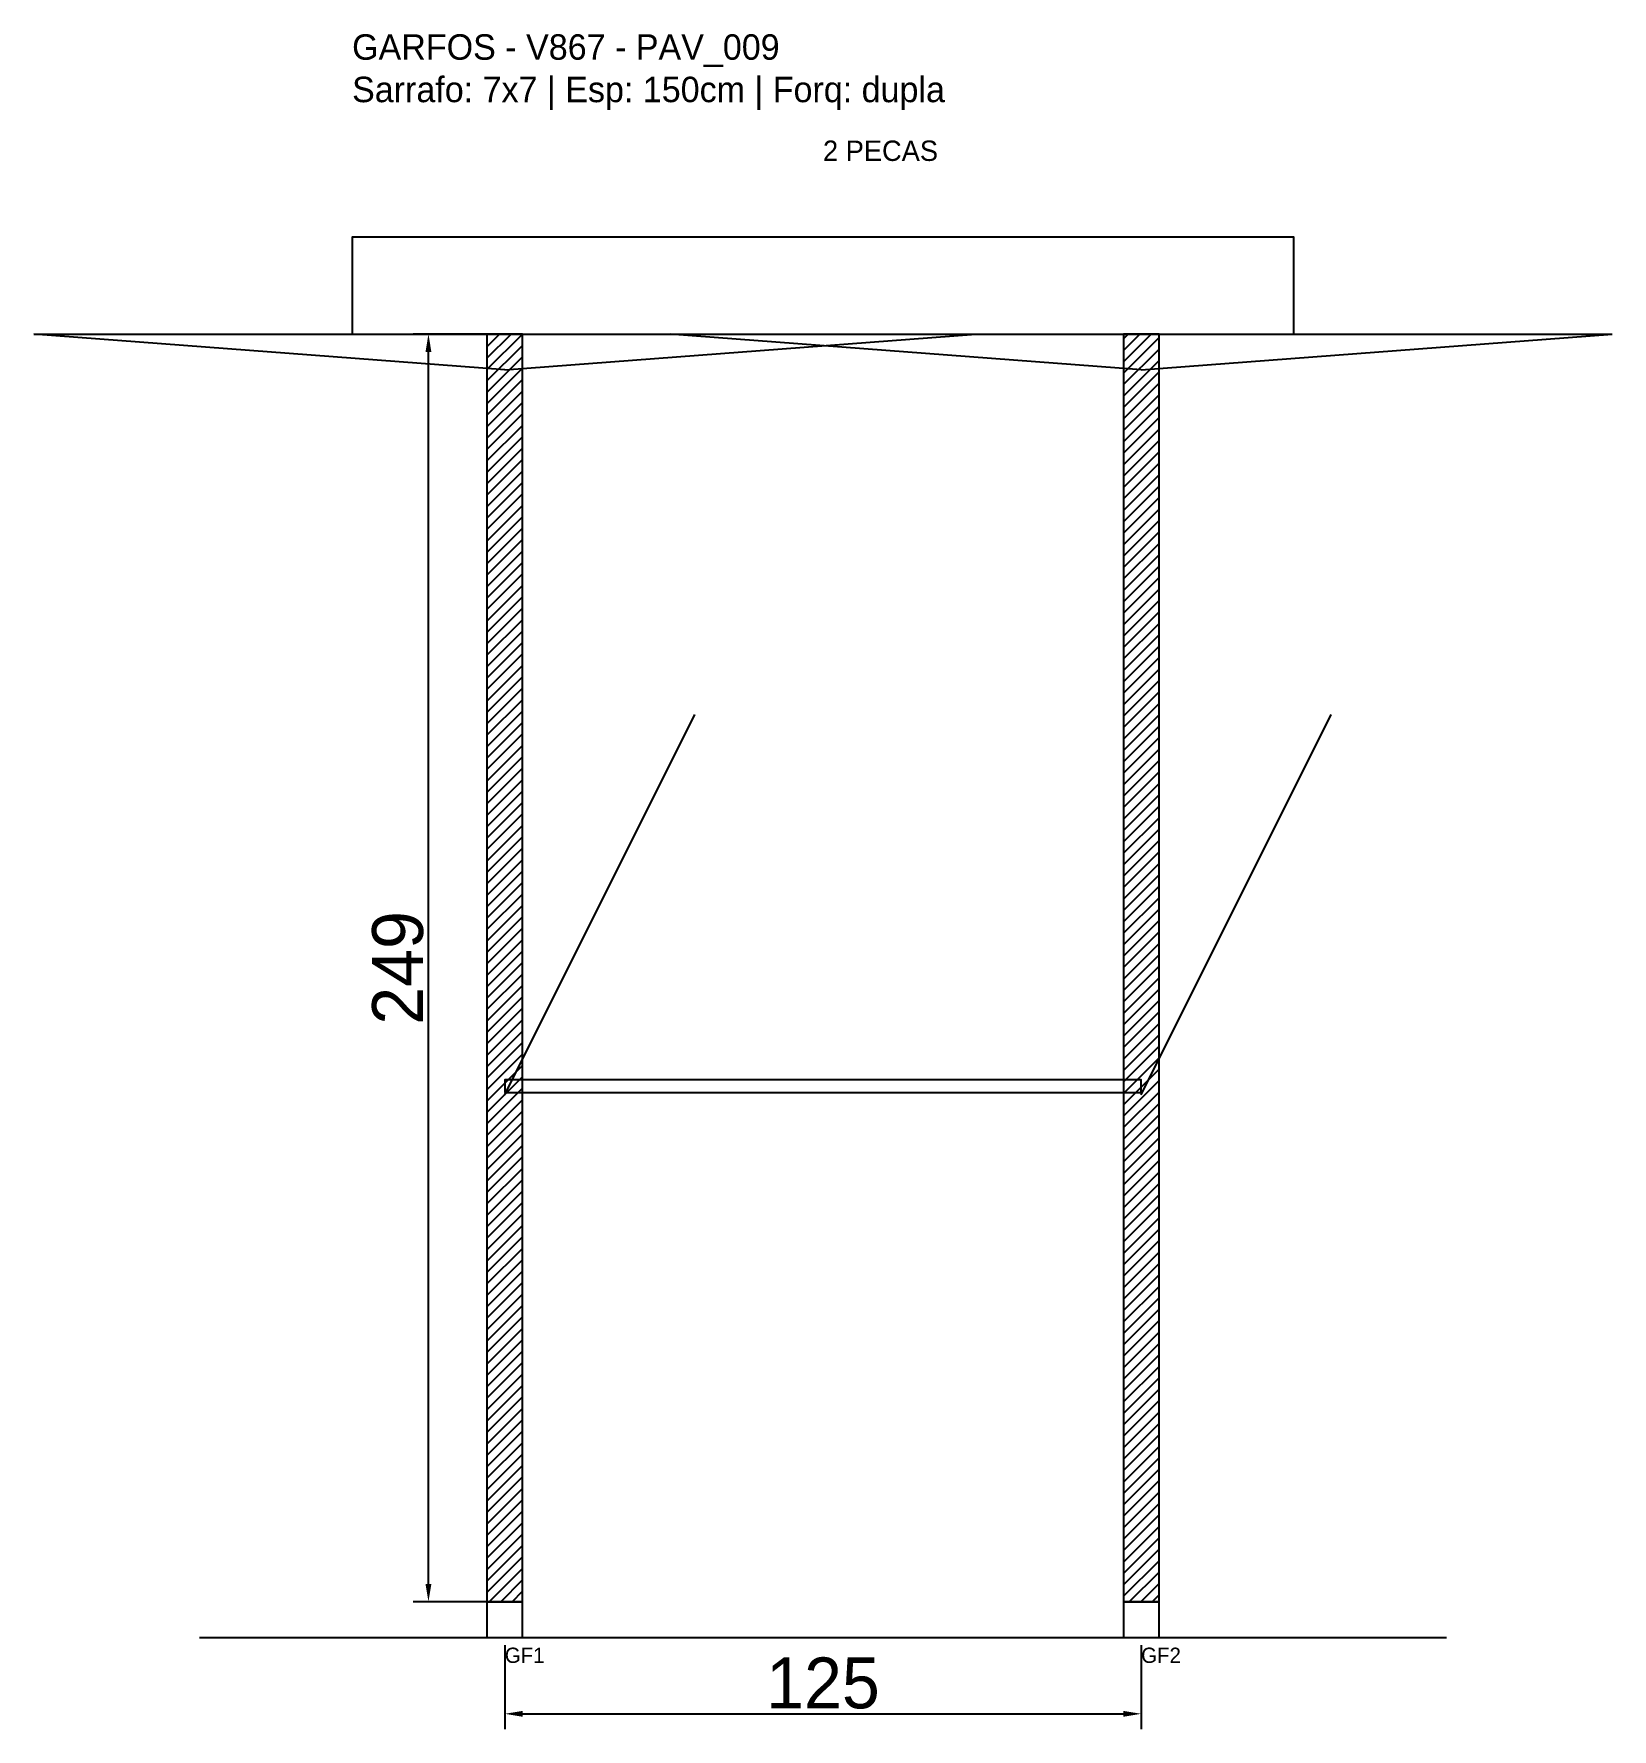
# Model space of a CAD drawing. Header units: metres. Extents: x -62 to 247, y -25 to 308.
import ezdxf

# ---------------------------------------------------------------- set-up
doc = ezdxf.new("R2010")
doc.units = ezdxf.units.M
for name, color, linetype in [('BARRA_ANCORAGEM', 1, 'Continuous'), ('COTA', 241, 'Continuous'), ('GARFOS OK', 3, 'Continuous'), ('NOME DA VIGA', 6, 'Continuous'), ('SARR_7x7', 40, 'Continuous'), ('TIRAS REESCORAMENTO', 252, 'Continuous'), ('VIGAS', 3, 'Continuous')]:
    doc.layers.add(name, color=color, linetype=linetype)
doc.dimstyles.new('EZ DXF', dxfattribs={"dimtxt": 10, "dimasz": 3.5, "dimexe": 3, "dimexo": 1.5, "dimgap": 1, "dimtad": 1, "dimdec": 1, "dimdsep": 46, "dimcen": 2.5, "dimazin": 3, "dimtfac": 1, "dimtmove": 0, "dimatfit": 3})

msp = doc.modelspace()

# ---------------------------------------------------------------- hatches: boundary and pattern name
at = {"layer": 'COTA'}
h = msp.add_hatch(dxfattribs=at)
h.set_pattern_fill('ANSI31', scale=0.5)
h.paths.add_polyline_path([(26.5, 0), (33.5, 0), (33.5, 249), (26.5, 249)])
h = msp.add_hatch(dxfattribs=at)
h.set_pattern_fill('ANSI31', scale=0.5)
h.paths.add_polyline_path([(151.499964, 0), (158.499964, 0), (158.499964, 249), (151.499964, 249)])

# ---------------------------------------------------------------- linework, layer by layer
at = {"layer": 'BARRA_ANCORAGEM'}
for p, q in [((30, 99.6), (67.35, 174.3)), ((154.999964, 99.6), (192.349964, 174.3))]:
    msp.add_line(p, q, dxfattribs=at)
at = {"layer": 'GARFOS OK'}
for p, q in [((30, 242), (-62.5, 249)), ((-62.5, 249), (122.5, 249)), ((30, 242), (122.5, 249)), ((154.999964, 242), (62.499964, 249)), ((62.499964, 249), (247.499964, 249)), ((154.999964, 242), (247.499964, 249))]:
    msp.add_line(p, q, dxfattribs=at)
at = {"layer": 'GARFOS OK', "linetype": 'CONTINUOUS'}
msp.add_line((-30, -7), (214.999964, -7), dxfattribs=at)
at = {"layer": 'GARFOS OK'}
for points in [[(26.5, 0), (33.5, 0), (33.5, 249), (26.5, 249), (26.5, 0)], [(151.499964, 0), (158.499964, 0), (158.499964, 249), (151.499964, 249), (151.499964, 0)]]:
    msp.add_lwpolyline(points, dxfattribs=at)
at = {"layer": 'SARR_7x7'}
for points in [[(26.5, -7), (33.5, -7), (33.5, 0), (26.5, 0), (26.5, -7)], [(151.499964, -7), (158.499964, -7), (158.499964, 0), (151.499964, 0), (151.499964, -7)]]:
    msp.add_lwpolyline(points, dxfattribs=at)
at = {"layer": 'TIRAS REESCORAMENTO'}
msp.add_lwpolyline([(30, 100), (154.999964, 100), (154.999964, 102.5), (30, 102.5), (30, 100)], dxfattribs=at)
at = {"layer": 'VIGAS'}
msp.add_lwpolyline([(0, 249), (184.999964, 249), (184.999964, 268), (0, 268), (0, 249)], dxfattribs=at)

# ---------------------------------------------------------------- texts
at = {"layer": 'NOME DA VIGA'}
for s, height, p in [('2 PECAS', 4, (92.499982, 283)), ('GF1', 3, (30, -12)), ('GF2', 3, (154.999964, -12))]:
    msp.add_text(s, height=height, dxfattribs=at).set_placement(p)
at = {"layer": 'NOME DA VIGA', "insert": (0, 293), "char_height": 5, "attachment_point": 7}
msp.add_mtext('GARFOS - V867 - PAV_009\\PSarrafo: 7x7 | Esp: 150cm | Forq: dupla', dxfattribs=at)

# ---------------------------------------------------------------- dimensions: what is measured, and where the dimension line sits
at = {"layer": 'COTA'}
msp.add_linear_dim(base=(15, 0), p1=(30, 0), p2=(30, 249), angle=90, dimstyle='EZ DXF', dxfattribs=at).render()
msp.add_linear_dim(base=(30, -22), p1=(30, -7), p2=(154.999964, -7), dimstyle='EZ DXF', dxfattribs=at).render()

doc.saveas('drawing.dxf')
